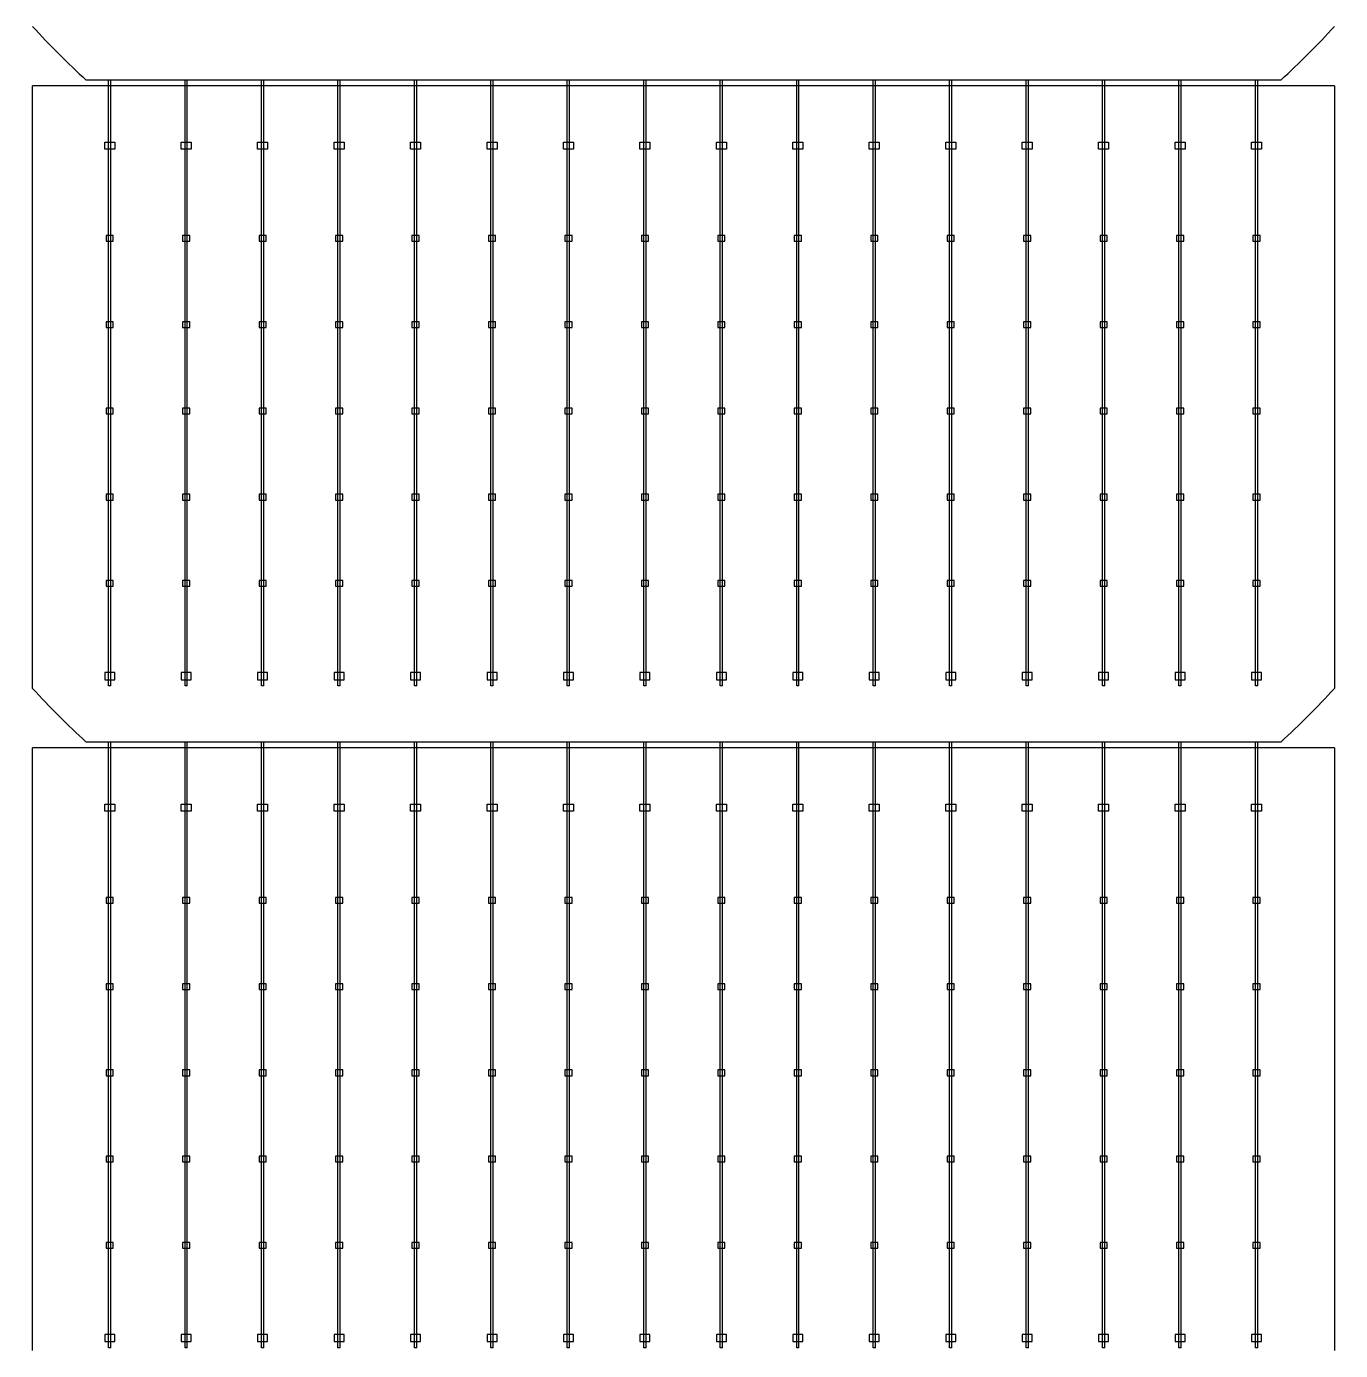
# Model space of a CAD drawing. Header units: millimetres. Extents: x 10297564 to 11610295, y -9287743 to -8409454.
# Drawn here: x 10668490 to 10669964, y -9203458 to -9201972 of the extents above; entities that cross this region are included whole.
import ezdxf

# ---------------------------------------------------------------- set-up
doc = ezdxf.new("R2010")
doc.units = ezdxf.units.MM
doc.header["$LTSCALE"] = 100
doc.layers.add('TEXTLINE', color=1, linetype='Continuous')

# ---------------------------------------------------------------- blocks, each defined once
blk = doc.blocks.new('635W')
for p, q in [((10686461.42, -10025868.59), (10686279.22, -10025868.59)), ((10686289.86, -10025952.59), (10686289.86, -10025867.78)), ((10686290.18, -10025952.59), (10686290.18, -10025867.78)), ((10686300.56, -10025952.59), (10686300.56, -10025867.78)), ((10686300.88, -10025952.59), (10686300.88, -10025867.78)), ((10686311.26, -10025952.59), (10686311.26, -10025867.78)), ((10686311.58, -10025952.59), (10686311.58, -10025867.78)), ((10686321.96, -10025952.59), (10686321.96, -10025867.78)), ((10686322.28, -10025952.59), (10686322.28, -10025867.78)), ((10686332.66, -10025952.59), (10686332.66, -10025867.78)), ((10686332.98, -10025952.59), (10686332.98, -10025867.78)), ((10686343.36, -10025952.59), (10686343.36, -10025867.78)), ((10686343.68, -10025952.59), (10686343.68, -10025867.78)), ((10686354.06, -10025952.59), (10686354.06, -10025867.78)), ((10686354.38, -10025952.59), (10686354.38, -10025867.78)), ((10686364.76, -10025952.59), (10686364.76, -10025867.78)), ((10686365.08, -10025952.59), (10686365.08, -10025867.78)), ((10686375.46, -10025952.59), (10686375.46, -10025867.78)), ((10686375.78, -10025952.59), (10686375.78, -10025867.78)), ((10686386.16, -10025952.59), (10686386.16, -10025867.78)), ((10686386.48, -10025952.59), (10686386.48, -10025867.78)), ((10686396.86, -10025952.59), (10686396.86, -10025867.78)), ((10686397.18, -10025952.59), (10686397.18, -10025867.78)), ((10686407.56, -10025952.59), (10686407.56, -10025867.78)), ((10686407.88, -10025952.59), (10686407.88, -10025867.78)), ((10686418.26, -10025952.59), (10686418.26, -10025867.78)), ((10686418.58, -10025952.59), (10686418.58, -10025867.78)), ((10686428.96, -10025952.59), (10686428.96, -10025867.78)), ((10686429.28, -10025952.59), (10686429.28, -10025867.78)), ((10686439.66, -10025952.59), (10686439.66, -10025867.78)), ((10686439.98, -10025952.59), (10686439.98, -10025867.78)), ((10686450.36, -10025952.59), (10686450.36, -10025867.78)), ((10686450.68, -10025952.59), (10686450.68, -10025867.78)), ((10686461.42, -10025961.26), (10686279.22, -10025961.26)), ((10686289.86, -10026045.26), (10686289.86, -10025960.46)), ((10686290.18, -10026045.26), (10686290.18, -10025960.46)), ((10686300.56, -10026045.26), (10686300.56, -10025960.46)), ((10686300.88, -10026045.26), (10686300.88, -10025960.46)), ((10686311.26, -10026045.26), (10686311.26, -10025960.46)), ((10686311.58, -10026045.26), (10686311.58, -10025960.46)), ((10686321.96, -10026045.26), (10686321.96, -10025960.46)), ((10686322.28, -10026045.26), (10686322.28, -10025960.46)), ((10686332.66, -10026045.26), (10686332.66, -10025960.46)), ((10686332.98, -10026045.26), (10686332.98, -10025960.46)), ((10686343.36, -10026045.26), (10686343.36, -10025960.46)), ((10686343.68, -10026045.26), (10686343.68, -10025960.46)), ((10686354.06, -10026045.26), (10686354.06, -10025960.46)), ((10686354.38, -10026045.26), (10686354.38, -10025960.46)), ((10686364.76, -10026045.26), (10686364.76, -10025960.46)), ((10686365.08, -10026045.26), (10686365.08, -10025960.46)), ((10686375.46, -10026045.26), (10686375.46, -10025960.46)), ((10686375.78, -10026045.26), (10686375.78, -10025960.46)), ((10686386.16, -10026045.26), (10686386.16, -10025960.46)), ((10686386.48, -10026045.26), (10686386.48, -10025960.46)), ((10686396.86, -10026045.26), (10686396.86, -10025960.46)), ((10686397.18, -10026045.26), (10686397.18, -10025960.46)), ((10686407.56, -10026045.26), (10686407.56, -10025960.46)), ((10686407.88, -10026045.26), (10686407.88, -10025960.46)), ((10686418.26, -10026045.26), (10686418.26, -10025960.46)), ((10686418.58, -10026045.26), (10686418.58, -10025960.46)), ((10686428.96, -10026045.26), (10686428.96, -10025960.46)), ((10686429.28, -10026045.26), (10686429.28, -10025960.46)), ((10686439.66, -10026045.26), (10686439.66, -10025960.46)), ((10686439.98, -10026045.26), (10686439.98, -10025960.46)), ((10686450.36, -10026045.26), (10686450.36, -10025960.46)), ((10686450.68, -10026045.26), (10686450.68, -10025960.46))]:
    blk.add_line(p, q)
for points in [[(10686279.22, -10025952.96), (10686279.22, -10025868.59)], [(10686453.92, -10025867.79), (10686286.73, -10025867.79)], [(10686461.42, -10025868.59), (10686461.42, -10025952.96)], [(10686290.18, -10025952.59), (10686289.86, -10025952.59)], [(10686300.88, -10025952.59), (10686300.56, -10025952.59)], [(10686311.58, -10025952.59), (10686311.26, -10025952.59)], [(10686322.28, -10025952.59), (10686321.96, -10025952.59)], [(10686332.98, -10025952.59), (10686332.66, -10025952.59)], [(10686343.68, -10025952.59), (10686343.36, -10025952.59)], [(10686354.38, -10025952.59), (10686354.06, -10025952.59)], [(10686365.08, -10025952.59), (10686364.76, -10025952.59)], [(10686375.78, -10025952.59), (10686375.46, -10025952.59)], [(10686386.48, -10025952.59), (10686386.16, -10025952.59)], [(10686397.18, -10025952.59), (10686396.86, -10025952.59)], [(10686407.88, -10025952.59), (10686407.56, -10025952.59)], [(10686418.58, -10025952.59), (10686418.26, -10025952.59)], [(10686429.28, -10025952.59), (10686428.96, -10025952.59)], [(10686439.98, -10025952.59), (10686439.66, -10025952.59)], [(10686450.68, -10025952.59), (10686450.36, -10025952.59)], [(10686279.22, -10026045.63), (10686279.22, -10025961.26)], [(10686453.92, -10025960.46), (10686286.73, -10025960.46)], [(10686461.42, -10025961.26), (10686461.42, -10026045.63)], [(10686290.18, -10026045.26), (10686289.86, -10026045.26)], [(10686300.88, -10026045.26), (10686300.56, -10026045.26)], [(10686311.58, -10026045.26), (10686311.26, -10026045.26)], [(10686322.28, -10026045.26), (10686321.96, -10026045.26)], [(10686332.98, -10026045.26), (10686332.66, -10026045.26)], [(10686343.68, -10026045.26), (10686343.36, -10026045.26)], [(10686354.38, -10026045.26), (10686354.06, -10026045.26)], [(10686365.08, -10026045.26), (10686364.76, -10026045.26)], [(10686375.78, -10026045.26), (10686375.46, -10026045.26)], [(10686386.48, -10026045.26), (10686386.16, -10026045.26)], [(10686397.18, -10026045.26), (10686396.86, -10026045.26)], [(10686407.88, -10026045.26), (10686407.56, -10026045.26)], [(10686418.58, -10026045.26), (10686418.26, -10026045.26)], [(10686429.28, -10026045.26), (10686428.96, -10026045.26)], [(10686439.98, -10026045.26), (10686439.66, -10026045.26)], [(10686450.68, -10026045.26), (10686450.36, -10026045.26)]]:
    blk.add_lwpolyline(points)
for points in [[(10686289.32, -10025877.46), (10686289.32, -10025876.46), (10686290.72, -10025876.46), (10686290.72, -10025877.46)], [(10686300.02, -10025877.46), (10686300.02, -10025876.46), (10686301.42, -10025876.46), (10686301.42, -10025877.46)], [(10686310.72, -10025877.46), (10686310.72, -10025876.46), (10686312.12, -10025876.46), (10686312.12, -10025877.46)], [(10686321.42, -10025877.46), (10686321.42, -10025876.46), (10686322.82, -10025876.46), (10686322.82, -10025877.46)], [(10686332.12, -10025877.46), (10686332.12, -10025876.46), (10686333.52, -10025876.46), (10686333.52, -10025877.46)], [(10686342.82, -10025877.46), (10686342.82, -10025876.46), (10686344.22, -10025876.46), (10686344.22, -10025877.46)], [(10686353.52, -10025877.46), (10686353.52, -10025876.46), (10686354.92, -10025876.46), (10686354.92, -10025877.46)], [(10686364.22, -10025877.46), (10686364.22, -10025876.46), (10686365.62, -10025876.46), (10686365.62, -10025877.46)], [(10686374.92, -10025877.46), (10686374.92, -10025876.46), (10686376.32, -10025876.46), (10686376.32, -10025877.46)], [(10686385.62, -10025877.46), (10686385.62, -10025876.46), (10686387.02, -10025876.46), (10686387.02, -10025877.46)], [(10686396.32, -10025877.46), (10686396.32, -10025876.46), (10686397.72, -10025876.46), (10686397.72, -10025877.46)], [(10686407.02, -10025877.46), (10686407.02, -10025876.46), (10686408.42, -10025876.46), (10686408.42, -10025877.46)], [(10686417.72, -10025877.46), (10686417.72, -10025876.46), (10686419.12, -10025876.46), (10686419.12, -10025877.46)], [(10686428.42, -10025877.46), (10686428.42, -10025876.46), (10686429.82, -10025876.46), (10686429.82, -10025877.46)], [(10686439.12, -10025877.46), (10686439.12, -10025876.46), (10686440.52, -10025876.46), (10686440.52, -10025877.46)], [(10686449.82, -10025877.46), (10686449.82, -10025876.46), (10686451.22, -10025876.46), (10686451.22, -10025877.46)], [(10686290.52, -10025889.53), (10686289.52, -10025889.53), (10686289.52, -10025890.33), (10686290.52, -10025890.33)], [(10686301.22, -10025889.53), (10686300.22, -10025889.53), (10686300.22, -10025890.33), (10686301.22, -10025890.33)], [(10686311.92, -10025889.53), (10686310.92, -10025889.53), (10686310.92, -10025890.33), (10686311.92, -10025890.33)], [(10686322.62, -10025889.53), (10686321.62, -10025889.53), (10686321.62, -10025890.33), (10686322.62, -10025890.33)], [(10686333.32, -10025889.53), (10686332.32, -10025889.53), (10686332.32, -10025890.33), (10686333.32, -10025890.33)], [(10686344.02, -10025889.53), (10686343.02, -10025889.53), (10686343.02, -10025890.33), (10686344.02, -10025890.33)], [(10686354.72, -10025889.53), (10686353.72, -10025889.53), (10686353.72, -10025890.33), (10686354.72, -10025890.33)], [(10686365.42, -10025889.53), (10686364.42, -10025889.53), (10686364.42, -10025890.33), (10686365.42, -10025890.33)], [(10686376.12, -10025889.53), (10686375.12, -10025889.53), (10686375.12, -10025890.33), (10686376.12, -10025890.33)], [(10686386.82, -10025889.53), (10686385.82, -10025889.53), (10686385.82, -10025890.33), (10686386.82, -10025890.33)], [(10686397.52, -10025889.53), (10686396.52, -10025889.53), (10686396.52, -10025890.33), (10686397.52, -10025890.33)], [(10686408.22, -10025889.53), (10686407.22, -10025889.53), (10686407.22, -10025890.33), (10686408.22, -10025890.33)], [(10686418.92, -10025889.53), (10686417.92, -10025889.53), (10686417.92, -10025890.33), (10686418.92, -10025890.33)], [(10686429.62, -10025889.53), (10686428.62, -10025889.53), (10686428.62, -10025890.33), (10686429.62, -10025890.33)], [(10686440.32, -10025889.53), (10686439.32, -10025889.53), (10686439.32, -10025890.33), (10686440.32, -10025890.33)], [(10686451.02, -10025889.53), (10686450.02, -10025889.53), (10686450.02, -10025890.33), (10686451.02, -10025890.33)], [(10686290.52, -10025901.61), (10686289.52, -10025901.61), (10686289.52, -10025902.41), (10686290.52, -10025902.41)], [(10686301.22, -10025901.61), (10686300.22, -10025901.61), (10686300.22, -10025902.41), (10686301.22, -10025902.41)], [(10686311.92, -10025901.61), (10686310.92, -10025901.61), (10686310.92, -10025902.41), (10686311.92, -10025902.41)], [(10686322.62, -10025901.61), (10686321.62, -10025901.61), (10686321.62, -10025902.41), (10686322.62, -10025902.41)], [(10686333.32, -10025901.61), (10686332.32, -10025901.61), (10686332.32, -10025902.41), (10686333.32, -10025902.41)], [(10686344.02, -10025901.61), (10686343.02, -10025901.61), (10686343.02, -10025902.41), (10686344.02, -10025902.41)], [(10686354.72, -10025901.61), (10686353.72, -10025901.61), (10686353.72, -10025902.41), (10686354.72, -10025902.41)], [(10686365.42, -10025901.61), (10686364.42, -10025901.61), (10686364.42, -10025902.41), (10686365.42, -10025902.41)], [(10686376.12, -10025901.61), (10686375.12, -10025901.61), (10686375.12, -10025902.41), (10686376.12, -10025902.41)], [(10686386.82, -10025901.61), (10686385.82, -10025901.61), (10686385.82, -10025902.41), (10686386.82, -10025902.41)], [(10686397.52, -10025901.61), (10686396.52, -10025901.61), (10686396.52, -10025902.41), (10686397.52, -10025902.41)], [(10686408.22, -10025901.61), (10686407.22, -10025901.61), (10686407.22, -10025902.41), (10686408.22, -10025902.41)], [(10686418.92, -10025901.61), (10686417.92, -10025901.61), (10686417.92, -10025902.41), (10686418.92, -10025902.41)], [(10686429.62, -10025901.61), (10686428.62, -10025901.61), (10686428.62, -10025902.41), (10686429.62, -10025902.41)], [(10686440.32, -10025901.61), (10686439.32, -10025901.61), (10686439.32, -10025902.41), (10686440.32, -10025902.41)], [(10686451.02, -10025901.61), (10686450.02, -10025901.61), (10686450.02, -10025902.41), (10686451.02, -10025902.41)], [(10686290.52, -10025913.69), (10686289.52, -10025913.69), (10686289.52, -10025914.49), (10686290.52, -10025914.49)], [(10686301.22, -10025913.69), (10686300.22, -10025913.69), (10686300.22, -10025914.49), (10686301.22, -10025914.49)], [(10686311.92, -10025913.69), (10686310.92, -10025913.69), (10686310.92, -10025914.49), (10686311.92, -10025914.49)], [(10686322.62, -10025913.69), (10686321.62, -10025913.69), (10686321.62, -10025914.49), (10686322.62, -10025914.49)], [(10686333.32, -10025913.69), (10686332.32, -10025913.69), (10686332.32, -10025914.49), (10686333.32, -10025914.49)], [(10686344.02, -10025913.69), (10686343.02, -10025913.69), (10686343.02, -10025914.49), (10686344.02, -10025914.49)], [(10686354.72, -10025913.69), (10686353.72, -10025913.69), (10686353.72, -10025914.49), (10686354.72, -10025914.49)], [(10686365.42, -10025913.69), (10686364.42, -10025913.69), (10686364.42, -10025914.49), (10686365.42, -10025914.49)], [(10686376.12, -10025913.69), (10686375.12, -10025913.69), (10686375.12, -10025914.49), (10686376.12, -10025914.49)], [(10686386.82, -10025913.69), (10686385.82, -10025913.69), (10686385.82, -10025914.49), (10686386.82, -10025914.49)], [(10686397.52, -10025913.69), (10686396.52, -10025913.69), (10686396.52, -10025914.49), (10686397.52, -10025914.49)], [(10686408.22, -10025913.69), (10686407.22, -10025913.69), (10686407.22, -10025914.49), (10686408.22, -10025914.49)], [(10686418.92, -10025913.69), (10686417.92, -10025913.69), (10686417.92, -10025914.49), (10686418.92, -10025914.49)], [(10686429.62, -10025913.69), (10686428.62, -10025913.69), (10686428.62, -10025914.49), (10686429.62, -10025914.49)], [(10686440.32, -10025913.69), (10686439.32, -10025913.69), (10686439.32, -10025914.49), (10686440.32, -10025914.49)], [(10686451.02, -10025913.69), (10686450.02, -10025913.69), (10686450.02, -10025914.49), (10686451.02, -10025914.49)], [(10686290.52, -10025925.77), (10686289.52, -10025925.77), (10686289.52, -10025926.57), (10686290.52, -10025926.57)], [(10686301.22, -10025925.77), (10686300.22, -10025925.77), (10686300.22, -10025926.57), (10686301.22, -10025926.57)], [(10686311.92, -10025925.77), (10686310.92, -10025925.77), (10686310.92, -10025926.57), (10686311.92, -10025926.57)], [(10686322.62, -10025925.77), (10686321.62, -10025925.77), (10686321.62, -10025926.57), (10686322.62, -10025926.57)], [(10686333.32, -10025925.77), (10686332.32, -10025925.77), (10686332.32, -10025926.57), (10686333.32, -10025926.57)], [(10686344.02, -10025925.77), (10686343.02, -10025925.77), (10686343.02, -10025926.57), (10686344.02, -10025926.57)], [(10686354.72, -10025925.77), (10686353.72, -10025925.77), (10686353.72, -10025926.57), (10686354.72, -10025926.57)], [(10686365.42, -10025925.77), (10686364.42, -10025925.77), (10686364.42, -10025926.57), (10686365.42, -10025926.57)], [(10686376.12, -10025925.77), (10686375.12, -10025925.77), (10686375.12, -10025926.57), (10686376.12, -10025926.57)], [(10686386.82, -10025925.77), (10686385.82, -10025925.77), (10686385.82, -10025926.57), (10686386.82, -10025926.57)], [(10686397.52, -10025925.77), (10686396.52, -10025925.77), (10686396.52, -10025926.57), (10686397.52, -10025926.57)], [(10686408.22, -10025925.77), (10686407.22, -10025925.77), (10686407.22, -10025926.57), (10686408.22, -10025926.57)], [(10686418.92, -10025925.77), (10686417.92, -10025925.77), (10686417.92, -10025926.57), (10686418.92, -10025926.57)], [(10686429.62, -10025925.77), (10686428.62, -10025925.77), (10686428.62, -10025926.57), (10686429.62, -10025926.57)], [(10686440.32, -10025925.77), (10686439.32, -10025925.77), (10686439.32, -10025926.57), (10686440.32, -10025926.57)], [(10686451.02, -10025925.77), (10686450.02, -10025925.77), (10686450.02, -10025926.57), (10686451.02, -10025926.57)], [(10686290.52, -10025937.85), (10686289.52, -10025937.85), (10686289.52, -10025938.65), (10686290.52, -10025938.65)], [(10686301.22, -10025937.85), (10686300.22, -10025937.85), (10686300.22, -10025938.65), (10686301.22, -10025938.65)], [(10686311.92, -10025937.85), (10686310.92, -10025937.85), (10686310.92, -10025938.65), (10686311.92, -10025938.65)], [(10686322.62, -10025937.85), (10686321.62, -10025937.85), (10686321.62, -10025938.65), (10686322.62, -10025938.65)], [(10686333.32, -10025937.85), (10686332.32, -10025937.85), (10686332.32, -10025938.65), (10686333.32, -10025938.65)], [(10686344.02, -10025937.85), (10686343.02, -10025937.85), (10686343.02, -10025938.65), (10686344.02, -10025938.65)], [(10686354.72, -10025937.85), (10686353.72, -10025937.85), (10686353.72, -10025938.65), (10686354.72, -10025938.65)], [(10686365.42, -10025937.85), (10686364.42, -10025937.85), (10686364.42, -10025938.65), (10686365.42, -10025938.65)], [(10686376.12, -10025937.85), (10686375.12, -10025937.85), (10686375.12, -10025938.65), (10686376.12, -10025938.65)], [(10686386.82, -10025937.85), (10686385.82, -10025937.85), (10686385.82, -10025938.65), (10686386.82, -10025938.65)], [(10686397.52, -10025937.85), (10686396.52, -10025937.85), (10686396.52, -10025938.65), (10686397.52, -10025938.65)], [(10686408.22, -10025937.85), (10686407.22, -10025937.85), (10686407.22, -10025938.65), (10686408.22, -10025938.65)], [(10686418.92, -10025937.85), (10686417.92, -10025937.85), (10686417.92, -10025938.65), (10686418.92, -10025938.65)], [(10686429.62, -10025937.85), (10686428.62, -10025937.85), (10686428.62, -10025938.65), (10686429.62, -10025938.65)], [(10686440.32, -10025937.85), (10686439.32, -10025937.85), (10686439.32, -10025938.65), (10686440.32, -10025938.65)], [(10686451.02, -10025937.85), (10686450.02, -10025937.85), (10686450.02, -10025938.65), (10686451.02, -10025938.65)], [(10686289.32, -10025950.72), (10686289.32, -10025951.72), (10686290.72, -10025951.72), (10686290.72, -10025950.72)], [(10686300.02, -10025950.72), (10686300.02, -10025951.72), (10686301.42, -10025951.72), (10686301.42, -10025950.72)], [(10686310.72, -10025950.72), (10686310.72, -10025951.72), (10686312.12, -10025951.72), (10686312.12, -10025950.72)], [(10686321.42, -10025950.72), (10686321.42, -10025951.72), (10686322.82, -10025951.72), (10686322.82, -10025950.72)], [(10686332.12, -10025950.72), (10686332.12, -10025951.72), (10686333.52, -10025951.72), (10686333.52, -10025950.72)], [(10686342.82, -10025950.72), (10686342.82, -10025951.72), (10686344.22, -10025951.72), (10686344.22, -10025950.72)], [(10686353.52, -10025950.72), (10686353.52, -10025951.72), (10686354.92, -10025951.72), (10686354.92, -10025950.72)], [(10686364.22, -10025950.72), (10686364.22, -10025951.72), (10686365.62, -10025951.72), (10686365.62, -10025950.72)], [(10686374.92, -10025950.72), (10686374.92, -10025951.72), (10686376.32, -10025951.72), (10686376.32, -10025950.72)], [(10686385.62, -10025950.72), (10686385.62, -10025951.72), (10686387.02, -10025951.72), (10686387.02, -10025950.72)], [(10686396.32, -10025950.72), (10686396.32, -10025951.72), (10686397.72, -10025951.72), (10686397.72, -10025950.72)], [(10686407.02, -10025950.72), (10686407.02, -10025951.72), (10686408.42, -10025951.72), (10686408.42, -10025950.72)], [(10686417.72, -10025950.72), (10686417.72, -10025951.72), (10686419.12, -10025951.72), (10686419.12, -10025950.72)], [(10686428.42, -10025950.72), (10686428.42, -10025951.72), (10686429.82, -10025951.72), (10686429.82, -10025950.72)], [(10686439.12, -10025950.72), (10686439.12, -10025951.72), (10686440.52, -10025951.72), (10686440.52, -10025950.72)], [(10686449.82, -10025950.72), (10686449.82, -10025951.72), (10686451.22, -10025951.72), (10686451.22, -10025950.72)], [(10686289.32, -10025970.13), (10686289.32, -10025969.13), (10686290.72, -10025969.13), (10686290.72, -10025970.13)], [(10686300.02, -10025970.13), (10686300.02, -10025969.13), (10686301.42, -10025969.13), (10686301.42, -10025970.13)], [(10686310.72, -10025970.13), (10686310.72, -10025969.13), (10686312.12, -10025969.13), (10686312.12, -10025970.13)], [(10686321.42, -10025970.13), (10686321.42, -10025969.13), (10686322.82, -10025969.13), (10686322.82, -10025970.13)], [(10686332.12, -10025970.13), (10686332.12, -10025969.13), (10686333.52, -10025969.13), (10686333.52, -10025970.13)], [(10686342.82, -10025970.13), (10686342.82, -10025969.13), (10686344.22, -10025969.13), (10686344.22, -10025970.13)], [(10686353.52, -10025970.13), (10686353.52, -10025969.13), (10686354.92, -10025969.13), (10686354.92, -10025970.13)], [(10686364.22, -10025970.13), (10686364.22, -10025969.13), (10686365.62, -10025969.13), (10686365.62, -10025970.13)], [(10686374.92, -10025970.13), (10686374.92, -10025969.13), (10686376.32, -10025969.13), (10686376.32, -10025970.13)], [(10686385.62, -10025970.13), (10686385.62, -10025969.13), (10686387.02, -10025969.13), (10686387.02, -10025970.13)], [(10686396.32, -10025970.13), (10686396.32, -10025969.13), (10686397.72, -10025969.13), (10686397.72, -10025970.13)], [(10686407.02, -10025970.13), (10686407.02, -10025969.13), (10686408.42, -10025969.13), (10686408.42, -10025970.13)], [(10686417.72, -10025970.13), (10686417.72, -10025969.13), (10686419.12, -10025969.13), (10686419.12, -10025970.13)], [(10686428.42, -10025970.13), (10686428.42, -10025969.13), (10686429.82, -10025969.13), (10686429.82, -10025970.13)], [(10686439.12, -10025970.13), (10686439.12, -10025969.13), (10686440.52, -10025969.13), (10686440.52, -10025970.13)], [(10686449.82, -10025970.13), (10686449.82, -10025969.13), (10686451.22, -10025969.13), (10686451.22, -10025970.13)], [(10686290.52, -10025982.2), (10686289.52, -10025982.2), (10686289.52, -10025983), (10686290.52, -10025983)], [(10686301.22, -10025982.2), (10686300.22, -10025982.2), (10686300.22, -10025983), (10686301.22, -10025983)], [(10686311.92, -10025982.2), (10686310.92, -10025982.2), (10686310.92, -10025983), (10686311.92, -10025983)], [(10686322.62, -10025982.2), (10686321.62, -10025982.2), (10686321.62, -10025983), (10686322.62, -10025983)], [(10686333.32, -10025982.2), (10686332.32, -10025982.2), (10686332.32, -10025983), (10686333.32, -10025983)], [(10686344.02, -10025982.2), (10686343.02, -10025982.2), (10686343.02, -10025983), (10686344.02, -10025983)], [(10686354.72, -10025982.2), (10686353.72, -10025982.2), (10686353.72, -10025983), (10686354.72, -10025983)], [(10686365.42, -10025982.2), (10686364.42, -10025982.2), (10686364.42, -10025983), (10686365.42, -10025983)], [(10686376.12, -10025982.2), (10686375.12, -10025982.2), (10686375.12, -10025983), (10686376.12, -10025983)], [(10686386.82, -10025982.2), (10686385.82, -10025982.2), (10686385.82, -10025983), (10686386.82, -10025983)], [(10686397.52, -10025982.2), (10686396.52, -10025982.2), (10686396.52, -10025983), (10686397.52, -10025983)], [(10686408.22, -10025982.2), (10686407.22, -10025982.2), (10686407.22, -10025983), (10686408.22, -10025983)], [(10686418.92, -10025982.2), (10686417.92, -10025982.2), (10686417.92, -10025983), (10686418.92, -10025983)], [(10686429.62, -10025982.2), (10686428.62, -10025982.2), (10686428.62, -10025983), (10686429.62, -10025983)], [(10686440.32, -10025982.2), (10686439.32, -10025982.2), (10686439.32, -10025983), (10686440.32, -10025983)], [(10686451.02, -10025982.2), (10686450.02, -10025982.2), (10686450.02, -10025983), (10686451.02, -10025983)], [(10686290.52, -10025994.28), (10686289.52, -10025994.28), (10686289.52, -10025995.08), (10686290.52, -10025995.08)], [(10686301.22, -10025994.28), (10686300.22, -10025994.28), (10686300.22, -10025995.08), (10686301.22, -10025995.08)], [(10686311.92, -10025994.28), (10686310.92, -10025994.28), (10686310.92, -10025995.08), (10686311.92, -10025995.08)], [(10686322.62, -10025994.28), (10686321.62, -10025994.28), (10686321.62, -10025995.08), (10686322.62, -10025995.08)], [(10686333.32, -10025994.28), (10686332.32, -10025994.28), (10686332.32, -10025995.08), (10686333.32, -10025995.08)], [(10686344.02, -10025994.28), (10686343.02, -10025994.28), (10686343.02, -10025995.08), (10686344.02, -10025995.08)], [(10686354.72, -10025994.28), (10686353.72, -10025994.28), (10686353.72, -10025995.08), (10686354.72, -10025995.08)], [(10686365.42, -10025994.28), (10686364.42, -10025994.28), (10686364.42, -10025995.08), (10686365.42, -10025995.08)], [(10686376.12, -10025994.28), (10686375.12, -10025994.28), (10686375.12, -10025995.08), (10686376.12, -10025995.08)], [(10686386.82, -10025994.28), (10686385.82, -10025994.28), (10686385.82, -10025995.08), (10686386.82, -10025995.08)], [(10686397.52, -10025994.28), (10686396.52, -10025994.28), (10686396.52, -10025995.08), (10686397.52, -10025995.08)], [(10686408.22, -10025994.28), (10686407.22, -10025994.28), (10686407.22, -10025995.08), (10686408.22, -10025995.08)], [(10686418.92, -10025994.28), (10686417.92, -10025994.28), (10686417.92, -10025995.08), (10686418.92, -10025995.08)], [(10686429.62, -10025994.28), (10686428.62, -10025994.28), (10686428.62, -10025995.08), (10686429.62, -10025995.08)], [(10686440.32, -10025994.28), (10686439.32, -10025994.28), (10686439.32, -10025995.08), (10686440.32, -10025995.08)], [(10686451.02, -10025994.28), (10686450.02, -10025994.28), (10686450.02, -10025995.08), (10686451.02, -10025995.08)], [(10686290.52, -10026006.36), (10686289.52, -10026006.36), (10686289.52, -10026007.16), (10686290.52, -10026007.16)], [(10686301.22, -10026006.36), (10686300.22, -10026006.36), (10686300.22, -10026007.16), (10686301.22, -10026007.16)], [(10686311.92, -10026006.36), (10686310.92, -10026006.36), (10686310.92, -10026007.16), (10686311.92, -10026007.16)], [(10686322.62, -10026006.36), (10686321.62, -10026006.36), (10686321.62, -10026007.16), (10686322.62, -10026007.16)], [(10686333.32, -10026006.36), (10686332.32, -10026006.36), (10686332.32, -10026007.16), (10686333.32, -10026007.16)], [(10686344.02, -10026006.36), (10686343.02, -10026006.36), (10686343.02, -10026007.16), (10686344.02, -10026007.16)], [(10686354.72, -10026006.36), (10686353.72, -10026006.36), (10686353.72, -10026007.16), (10686354.72, -10026007.16)], [(10686365.42, -10026006.36), (10686364.42, -10026006.36), (10686364.42, -10026007.16), (10686365.42, -10026007.16)], [(10686376.12, -10026006.36), (10686375.12, -10026006.36), (10686375.12, -10026007.16), (10686376.12, -10026007.16)], [(10686386.82, -10026006.36), (10686385.82, -10026006.36), (10686385.82, -10026007.16), (10686386.82, -10026007.16)], [(10686397.52, -10026006.36), (10686396.52, -10026006.36), (10686396.52, -10026007.16), (10686397.52, -10026007.16)], [(10686408.22, -10026006.36), (10686407.22, -10026006.36), (10686407.22, -10026007.16), (10686408.22, -10026007.16)], [(10686418.92, -10026006.36), (10686417.92, -10026006.36), (10686417.92, -10026007.16), (10686418.92, -10026007.16)], [(10686429.62, -10026006.36), (10686428.62, -10026006.36), (10686428.62, -10026007.16), (10686429.62, -10026007.16)], [(10686440.32, -10026006.36), (10686439.32, -10026006.36), (10686439.32, -10026007.16), (10686440.32, -10026007.16)], [(10686451.02, -10026006.36), (10686450.02, -10026006.36), (10686450.02, -10026007.16), (10686451.02, -10026007.16)], [(10686290.52, -10026018.44), (10686289.52, -10026018.44), (10686289.52, -10026019.24), (10686290.52, -10026019.24)], [(10686301.22, -10026018.44), (10686300.22, -10026018.44), (10686300.22, -10026019.24), (10686301.22, -10026019.24)], [(10686311.92, -10026018.44), (10686310.92, -10026018.44), (10686310.92, -10026019.24), (10686311.92, -10026019.24)], [(10686322.62, -10026018.44), (10686321.62, -10026018.44), (10686321.62, -10026019.24), (10686322.62, -10026019.24)], [(10686333.32, -10026018.44), (10686332.32, -10026018.44), (10686332.32, -10026019.24), (10686333.32, -10026019.24)], [(10686344.02, -10026018.44), (10686343.02, -10026018.44), (10686343.02, -10026019.24), (10686344.02, -10026019.24)], [(10686354.72, -10026018.44), (10686353.72, -10026018.44), (10686353.72, -10026019.24), (10686354.72, -10026019.24)], [(10686365.42, -10026018.44), (10686364.42, -10026018.44), (10686364.42, -10026019.24), (10686365.42, -10026019.24)], [(10686376.12, -10026018.44), (10686375.12, -10026018.44), (10686375.12, -10026019.24), (10686376.12, -10026019.24)], [(10686386.82, -10026018.44), (10686385.82, -10026018.44), (10686385.82, -10026019.24), (10686386.82, -10026019.24)], [(10686397.52, -10026018.44), (10686396.52, -10026018.44), (10686396.52, -10026019.24), (10686397.52, -10026019.24)], [(10686408.22, -10026018.44), (10686407.22, -10026018.44), (10686407.22, -10026019.24), (10686408.22, -10026019.24)], [(10686418.92, -10026018.44), (10686417.92, -10026018.44), (10686417.92, -10026019.24), (10686418.92, -10026019.24)], [(10686429.62, -10026018.44), (10686428.62, -10026018.44), (10686428.62, -10026019.24), (10686429.62, -10026019.24)], [(10686440.32, -10026018.44), (10686439.32, -10026018.44), (10686439.32, -10026019.24), (10686440.32, -10026019.24)], [(10686451.02, -10026018.44), (10686450.02, -10026018.44), (10686450.02, -10026019.24), (10686451.02, -10026019.24)], [(10686290.52, -10026030.52), (10686289.52, -10026030.52), (10686289.52, -10026031.32), (10686290.52, -10026031.32)], [(10686301.22, -10026030.52), (10686300.22, -10026030.52), (10686300.22, -10026031.32), (10686301.22, -10026031.32)], [(10686311.92, -10026030.52), (10686310.92, -10026030.52), (10686310.92, -10026031.32), (10686311.92, -10026031.32)], [(10686322.62, -10026030.52), (10686321.62, -10026030.52), (10686321.62, -10026031.32), (10686322.62, -10026031.32)], [(10686333.32, -10026030.52), (10686332.32, -10026030.52), (10686332.32, -10026031.32), (10686333.32, -10026031.32)], [(10686344.02, -10026030.52), (10686343.02, -10026030.52), (10686343.02, -10026031.32), (10686344.02, -10026031.32)], [(10686354.72, -10026030.52), (10686353.72, -10026030.52), (10686353.72, -10026031.32), (10686354.72, -10026031.32)], [(10686365.42, -10026030.52), (10686364.42, -10026030.52), (10686364.42, -10026031.32), (10686365.42, -10026031.32)], [(10686376.12, -10026030.52), (10686375.12, -10026030.52), (10686375.12, -10026031.32), (10686376.12, -10026031.32)], [(10686386.82, -10026030.52), (10686385.82, -10026030.52), (10686385.82, -10026031.32), (10686386.82, -10026031.32)], [(10686397.52, -10026030.52), (10686396.52, -10026030.52), (10686396.52, -10026031.32), (10686397.52, -10026031.32)], [(10686408.22, -10026030.52), (10686407.22, -10026030.52), (10686407.22, -10026031.32), (10686408.22, -10026031.32)], [(10686418.92, -10026030.52), (10686417.92, -10026030.52), (10686417.92, -10026031.32), (10686418.92, -10026031.32)], [(10686429.62, -10026030.52), (10686428.62, -10026030.52), (10686428.62, -10026031.32), (10686429.62, -10026031.32)], [(10686440.32, -10026030.52), (10686439.32, -10026030.52), (10686439.32, -10026031.32), (10686440.32, -10026031.32)], [(10686451.02, -10026030.52), (10686450.02, -10026030.52), (10686450.02, -10026031.32), (10686451.02, -10026031.32)], [(10686289.32, -10026043.39), (10686289.32, -10026044.39), (10686290.72, -10026044.39), (10686290.72, -10026043.39)], [(10686300.02, -10026043.39), (10686300.02, -10026044.39), (10686301.42, -10026044.39), (10686301.42, -10026043.39)], [(10686310.72, -10026043.39), (10686310.72, -10026044.39), (10686312.12, -10026044.39), (10686312.12, -10026043.39)], [(10686321.42, -10026043.39), (10686321.42, -10026044.39), (10686322.82, -10026044.39), (10686322.82, -10026043.39)], [(10686332.12, -10026043.39), (10686332.12, -10026044.39), (10686333.52, -10026044.39), (10686333.52, -10026043.39)], [(10686342.82, -10026043.39), (10686342.82, -10026044.39), (10686344.22, -10026044.39), (10686344.22, -10026043.39)], [(10686353.52, -10026043.39), (10686353.52, -10026044.39), (10686354.92, -10026044.39), (10686354.92, -10026043.39)], [(10686364.22, -10026043.39), (10686364.22, -10026044.39), (10686365.62, -10026044.39), (10686365.62, -10026043.39)], [(10686374.92, -10026043.39), (10686374.92, -10026044.39), (10686376.32, -10026044.39), (10686376.32, -10026043.39)], [(10686385.62, -10026043.39), (10686385.62, -10026044.39), (10686387.02, -10026044.39), (10686387.02, -10026043.39)], [(10686396.32, -10026043.39), (10686396.32, -10026044.39), (10686397.72, -10026044.39), (10686397.72, -10026043.39)], [(10686407.02, -10026043.39), (10686407.02, -10026044.39), (10686408.42, -10026044.39), (10686408.42, -10026043.39)], [(10686417.72, -10026043.39), (10686417.72, -10026044.39), (10686419.12, -10026044.39), (10686419.12, -10026043.39)], [(10686428.42, -10026043.39), (10686428.42, -10026044.39), (10686429.82, -10026044.39), (10686429.82, -10026043.39)], [(10686439.12, -10026043.39), (10686439.12, -10026044.39), (10686440.52, -10026044.39), (10686440.52, -10026043.39)], [(10686449.82, -10026043.39), (10686449.82, -10026044.39), (10686451.22, -10026044.39), (10686451.22, -10026043.39)]]:
    blk.add_lwpolyline(points, close=True)
for centre, start, end in [((10686370.22, -10025776.79), 222.5369, 227.4631), ((10686370.42, -10025776.79), 312.5369, 317.4631), ((10686370.22, -10025869.46), 222.5369, 227.4631), ((10686370.42, -10025869.46), 312.5369, 317.4631)]:
    blk.add_arc(centre, 123.5, start, end)

msp = doc.modelspace()

# ---------------------------------------------------------------- wipeouts: each hides what was drawn before it
at = {"linetype": 'ByBlock'}
msp.add_wipeout([(10661157.3, -9184124), (10708842.1, -9184124), (10708842.1, -9214922.7), (10661157.3, -9214922.7)], dxfattribs=at).dxf.layer = 'TEXTLINE'

# ---------------------------------------------------------------- next in the draw order: block references
at = {"linetype": 'Continuous', "xscale": 8.019360487611644, "yscale": 8.019360487611644, "zscale": 8.019360487611644}
msp.add_blockref('635W', (-75028629, 71199016.2), dxfattribs=at)

doc.saveas('drawing.dxf')
